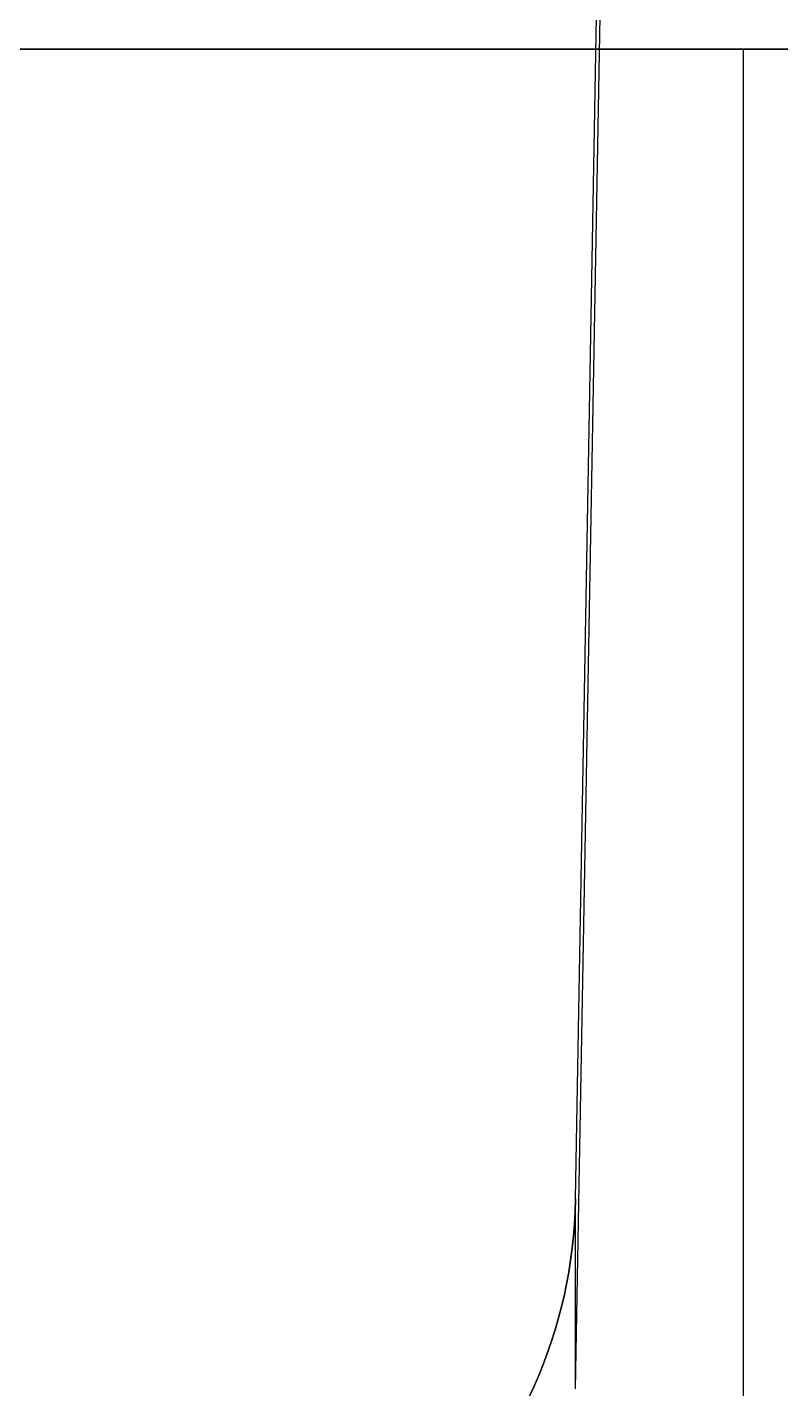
# Model space of a CAD drawing. Extents: x -4.83 to 4.83, y -5.56 to 3.84.
# Drawn here: x 2.342 to 2.645, y -4.379 to -3.831 of the extents above; entities that cross this region are included whole.
import ezdxf

# ---------------------------------------------------------------- set-up
doc = ezdxf.new("R2010")
doc.units = 0
doc.layers.get('0').update_dxf_attribs({"linetype": 'CONTINUOUS'})

# ---------------------------------------------------------------- blocks, each defined once
blk = doc.blocks.new('*U3')
at = {"color": 255, "extrusion": (0.999848, -0.017132, 0.00333)}
for p, q in [((2.56254, -4.3023, 3.85569), (2.57594, -3.54875, 3.70922)), ((2.56254, -4.37863, 3.46304), (2.57594, -3.62507, 3.31657)), ((2.56254, -4.37863, 3.46304), (2.56254, -4.3023, 3.85569))]:
    blk.add_line(p, q, dxfattribs=at)
at = {"color": 255, "extrusion": (0, 0.190809, 0.981627)}
blk.add_line((2.56254, -4.3023, 3.85569), (2.57594, -3.54875, 3.70922), dxfattribs=at)
at = {"color": 255, "extrusion": (0, -0.190809, -0.981627)}
blk.add_line((2.56254, -4.37863, 3.46304), (2.57594, -3.62507, 3.31657), dxfattribs=at)
at = {"color": 255, "extrusion": (0, 1, -1e-16)}
for p, q in [((1.43, -3.84), (2.73, -3.84)), ((2.63, -3.84, 0.4), (1.43, -3.84, 0.4))]:
    blk.add_line(p, q, dxfattribs=at)
at = {"color": 255, "extrusion": (0, -1e-16, -1)}
blk.add_line((1.43, -3.84), (2.73, -3.84), dxfattribs=at)
at = {"color": 255}
for p, q in [((2.63, -3.84, 0.4), (1.43, -3.84, 0.4)), ((2.63, -5.46, 0.4), (2.63, -3.84, 0.4)), ((2.63, -5.46, 0.4), (2.63, -3.84, 0.4)), ((2.56254, -4.37863, 3.46304), (2.56254, -4.3023, 3.85569))]:
    blk.add_line(p, q, dxfattribs=at)
at = {"color": 255, "extrusion": (0, 1, -1e-16)}
blk.add_arc((-2.63, 0.7, -3.84), 0.3, 180, 270, dxfattribs=at)
at = {"color": 255, "extrusion": (0, -1, 1e-16)}
blk.add_arc((2.63, 0.7, 3.84), 0.3, 270, 0, dxfattribs=at)
at = {"color": 255, "extrusion": (0, -0.190809, -0.981627)}
for centre, start, end in [((2.35743, 4.95547, -2.96394), 90, 179), ((2.36257, 4.95547, -2.96394), 1, 90)]:
    blk.add_arc(centre, 0.2, start, end, dxfattribs=at)
at = {"color": 255, "extrusion": (0, 0.190809, 0.981627)}
for centre, start, end in [((-2.35743, 4.95547, 2.96394), 1, 90), ((-2.36257, 4.95547, 2.96394), 90, 179)]:
    blk.add_arc(centre, 0.2, start, end, dxfattribs=at)

msp = doc.modelspace()

# ---------------------------------------------------------------- block references
msp.add_blockref('*U3', (0, 0))

doc.saveas('drawing.dxf')
